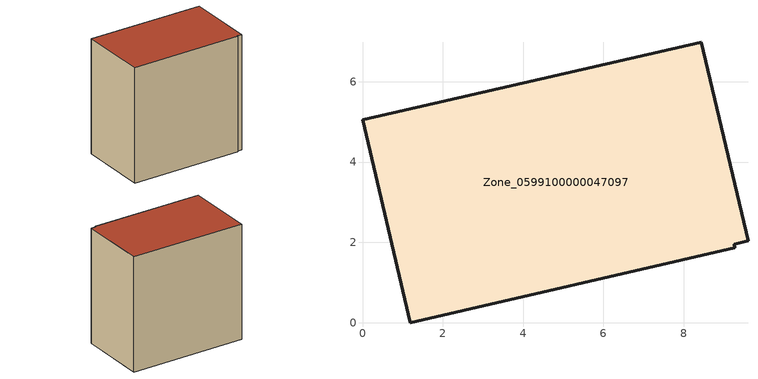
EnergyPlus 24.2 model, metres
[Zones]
Zone_0599100000047097
 floor ground (C_G): 9.6,2.03 9.26,1.95 9.27,1.87 1.19,0 0,5.05 8.44,6.98 z0
 wall outside (C_F): 9.6,2.03 8.44,6.98 0,5.05 1.19,0 9.27,1.87 9.26,1.95 9.6,2.03 z0:8.66
 roof outside (C_R): 9.26,1.95 9.6,2.03 8.44,6.98 0,5.05 1.19,0 9.27,1.87 z8.66
[BUILDING]
Pand.0599100000047097: North Axis=0; Terrain=City; Loads Convergence Tolerance Value=0.04; Temperature Convergence Tolerance Value=0.4; Solar Distribution=FullExterior; Maximum Number of Warmup Days=25; Minimum Number of Warmup Days=1
[Site:Location]
Rotterdam.The.Hague.AP_ZH_NLD Design_Conditions: Latitude=51.96; Longitude=4.45; Time Zone=1; Elevation=-4.5
[SITE:GROUNDTEMPERATURE:BUILDINGSURFACE]
18, 18, 18, 18, 18, 18, 18, 18, 18, 18, 18, 18
[MATERIAL] Thermal Absorptance=0.9; Solar Absorptance=0.7; Visible Absorptance=0.7
Name | Roughness | Thickness | Conductivity | Density | Specific Heat
G.TC.1975-1991 | MediumSmooth | 0.15 | 0.288461 | 540 | 1210
F.TC.1975-1991 | Rough | 0.3 | 0.230769 | 1920 | 840
R.TC.1975-1991 | MediumRough | 0.2 | 0.153846 | 1500 | 1000
[CONSTRUCTION]
C_G: G.TC.1975-1991
C_F: F.TC.1975-1991
C_R: R.TC.1975-1991
[ZONE]
Zone_0599100000047097: Type=1; Multiplier=1; Ceiling Height=Autocalculate; Volume=Autocalculate; Floor Area=autocalculate; Part of Total Floor Area=Yes
[ZONEINFILTRATION:DESIGNFLOWRATE]
Infil_Zone_0599100000047097: Zone or ZoneList or Space or SpaceList=Zone_0599100000047097; Schedule=AlwaysOn; Design Flow Rate Calculation Method=Flow/Area; Flow Rate per Floor Area=0.003; Constant Term Coefficient=1; Temperature Term Coefficient=0; Velocity Term Coefficient=0; Velocity Squared Term Coefficient=0
[HVACTEMPLATE:ZONE:IDEALLOADSAIRSYSTEM]
Zone_0599100000047097: Maximum Heating Supply Air Temperature=50; Minimum Cooling Supply Air Temperature=13; Maximum Heating Supply Air Humidity Ratio=0.0156; Minimum Cooling Supply Air Humidity Ratio=0.0077; Heating Limit=NoLimit; Cooling Limit=NoLimit; Dehumidification Control Type=ConstantSensibleHeatRatio; Cooling Sensible Heat Ratio=0.7; Dehumidification Setpoint=60; Humidification Control Type=None; Humidification Setpoint=30; Outdoor Air Method=None; Outdoor Air Flow Rate per Person=0.00944; Outdoor Air Flow Rate per Zone Floor Area=0; Outdoor Air Flow Rate per Zone=0; Demand Controlled Ventilation Type=None; Outdoor Air Economizer Type=NoEconomizer; Heat Recovery Type=None; Sensible Heat Recovery Effectiveness=0.7; Latent Heat Recovery Effectiveness=0.65
[ZONECONTROL:THERMOSTAT]
ThermostatControl_Zone_0599100000047097: Zone or ZoneList=Zone_0599100000047097; Control Type Schedule=DualSetpointControlType; Control 1=Thermostat_Zone_0599100000047097; Temperature Difference Between Cutout And Setpoint=0
[THERMOSTATSETPOINT:DUALSETPOINT]
Thermostat_Zone_0599100000047097: Heating Setpoint Temperature Schedule=HeatingSetpoint_Zone_0599100000047097; Cooling Setpoint Temperature Schedule=CoolingSetpoint_Zone_0599100000047097
[SCHEDULE:COMPACT]
HeatingSetpoint_Zone_0599100000047097: Through: 12/31, For: AllDays, Until: 24:00, 21
CoolingSetpoint_Zone_0599100000047097: Through: 12/31, For: AllDays, Until: 24:00, 24
DualSetpointControlType: Through: 12/31, For: AllDays, Until: 24:00, 4
AlwaysOn: Through: 12/31, For: AllDays, Until: 24:00, 1
